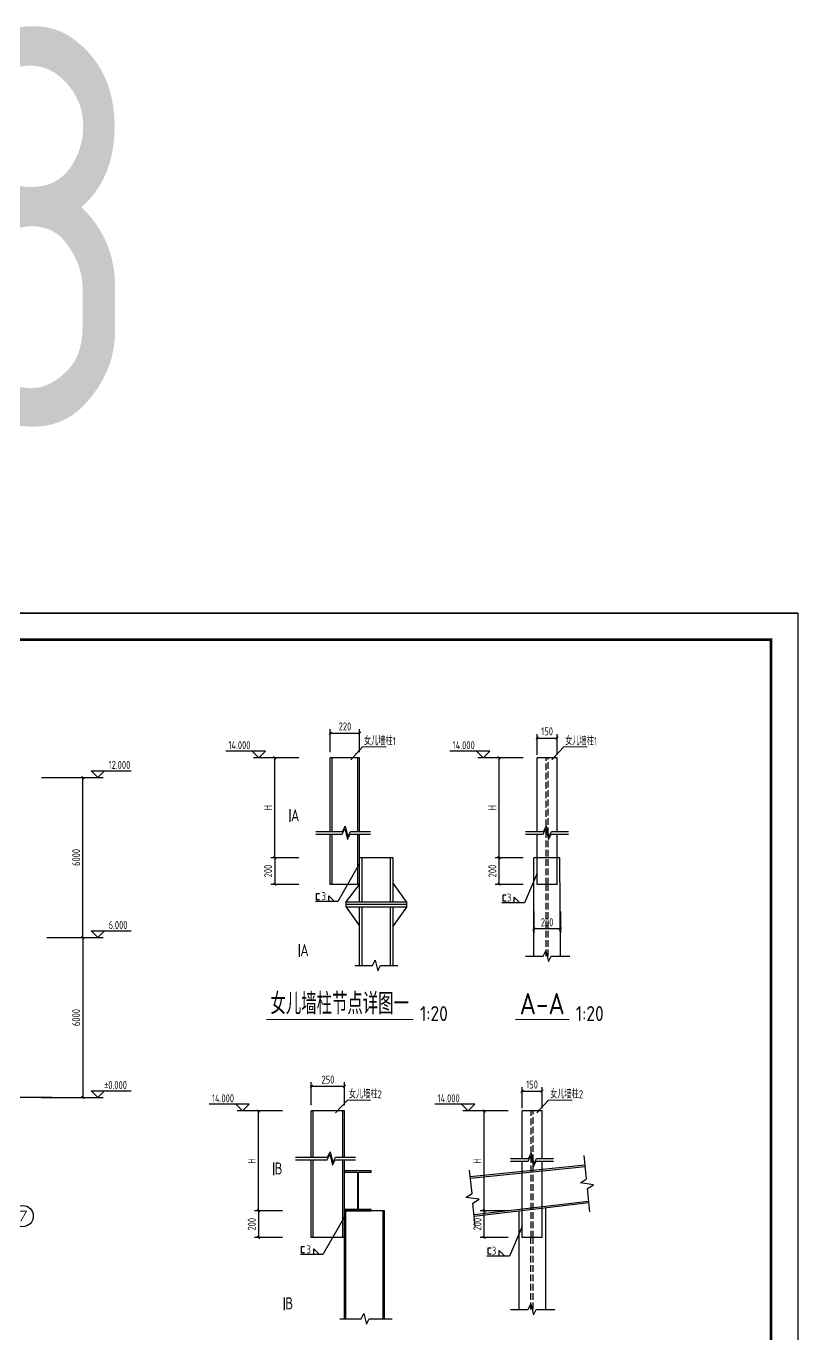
# Model space of a CAD drawing. Header units: millimetres. Extents: x 866309 to 879639, y 39442 to 44891.
# Drawn here: x 873738.4 to 874027.6, y 39772.5 to 40262.6 of the extents above; entities that cross this region are included whole.
import ezdxf
from ezdxf.enums import TextEntityAlignment as Align

# ---------------------------------------------------------------- set-up
doc = ezdxf.new("R2010")
doc.units = ezdxf.units.MM
doc.header["$LTSCALE"] = 1000
doc.header["$MEASUREMENT"] = 0
doc.linetypes.add('DASH', pattern=[0.35, 0.25, -0.1])
for name, color, linetype in [('10', 7, 'Continuous'), ('14', 2, 'Continuous'), ('1530', 253, 'Continuous'), ('1534', 7, 'Continuous'), ('AXIS', 3, 'Continuous'), ('AXIS_TEXT', 7, 'Continuous'), ('D1', 112, 'Continuous'), ('D2', 6, 'Continuous'), ('DIM', 7, 'Continuous'), ('GJ', 6, 'Continuous'), ('M_Prof', 2, 'Continuous'), ('M_Thin', 7, 'Continuous'), ('Prof', 2, 'Continuous'), ('THIN', 7, 'Continuous'), ('文字', 7, 'Continuous'), ('柱子', 8, 'Continuous'), ('标准截面(白色)', 7, 'Continuous'), ('标注', 7, 'Continuous'), ('梁集中标注', 2, 'Continuous')]:
    doc.layers.add(name, color=color, linetype=linetype)
doc.layers.add('LZ', color=64, linetype='Continuous', lineweight=9)
doc.styles.add('_TCH_AXIS', font='COMPLEX', dxfattribs={"bigfont": 'GBCBIG'})
doc.styles.add('COMPLEX', font='COMPLEX')
doc.styles.add('GBHZ', font='gbenor.shx', dxfattribs={"width": 0.9, "bigfont": 'gbcbig.shx'})
doc.dimstyles.new('Y100', dxfattribs={"dimscale": 0, "dimtxt": 3, "dimasz": 0.01, "dimexe": 1.2, "dimexo": 2, "dimgap": 1, "dimtad": 1, "dimdec": 0, "dimlfac": 100, "dimzin": 0, "dimdsep": 46, "dimtxsty": 'GBHZ', "dimblk": 'DX', "dimcen": 0.09, "dimdle": 1, "dimclrd": 7, "dimclre": 7, "dimclrt": 7, "dimadec": 0, "dimazin": 0, "dimtfac": 1, "dimtdec": 0, "dimtix": 1, "dimtmove": 2, "dimatfit": 3, "dimldrblk": 'DX', "dimfxl": 0, "dimtolj": 1, "dimtzin": 0, "dimarcsym": 0})
doc.dimstyles.new('Y20', dxfattribs={"dimscale": 0, "dimtxt": 3, "dimasz": 0.01, "dimexe": 1.5, "dimexo": 0.03, "dimgap": 1, "dimtad": 1, "dimdec": 0, "dimlfac": 20, "dimzin": 0, "dimdsep": 46, "dimtxsty": 'GBHZ', "dimblk1": 'DX', "dimblk2": 'DX', "dimsah": 1, "dimcen": 0.09, "dimdle": 1, "dimadec": 0, "dimazin": 0, "dimtfac": 1, "dimtdec": 0, "dimtix": 1, "dimtmove": 2, "dimatfit": 3, "dimldrblk": 'DX', "dimfxl": 0, "dimtolj": 1, "dimtzin": 0, "dimarcsym": 0})

# ---------------------------------------------------------------- blocks, each defined once
blk = doc.blocks.new('DX')
at = {"color": 0, "linetype": 'ByBlock', "const_width": 40}
blk.add_lwpolyline([(-54, -51), (46, 49)], dxfattribs=at)
blk = doc.blocks.new('*D80')
at = {"layer": 'Defpoints', "color": 0, "transparency": 16777216}
for p in [(873831.59, 39988.43), (873840.64, 39988.43), (873840.64, 39950.95)]:
    blk.add_point(p, dxfattribs=at)
at = {"layer": 'dim', "color": 0, "lineweight": -2, "transparency": 16777216}
for p, q in [((873840.61, 39988.43), (873830.09, 39988.43)), ((873831.59, 39950.96), (873831.59, 39988.42)), ((873840.61, 39950.95), (873830.09, 39950.95))]:
    blk.add_line(p, q, dxfattribs=at)
at = {"layer": 'dim', "color": 0, "lineweight": -2, "transparency": 16777216, "xscale": 0.01, "yscale": 0.01, "zscale": 0.01}
for p, rotation in [((873831.59, 39988.43), 90), ((873831.59, 39950.95), 270)]:
    blk.add_blockref('DX', p, dxfattribs=dict(at, rotation=rotation))
at = {"layer": 'dim', "color": 0, "transparency": 16777216, "insert": (873829.09, 39969.69), "char_height": 3, "attachment_point": 5, "rotation": 90, "style": 'GBHZ'}
blk.add_mtext('\\A1;H', dxfattribs=at)
blk = doc.blocks.new('*D81')
at = {"layer": 'Defpoints', "color": 0, "transparency": 16777216}
for p in [(873915.64, 39950.95), (873924.7, 39950.95), (873924.7, 39940.95)]:
    blk.add_point(p, dxfattribs=at)
at = {"layer": 'dim', "color": 0, "lineweight": -2, "transparency": 16777216}
for p, q in [((873924.67, 39950.95), (873914.14, 39950.95)), ((873915.64, 39940.96), (873915.64, 39950.94)), ((873924.67, 39940.95), (873914.14, 39940.95))]:
    blk.add_line(p, q, dxfattribs=at)
at = {"layer": 'dim', "color": 0, "lineweight": -2, "transparency": 16777216, "xscale": 0.01, "yscale": 0.01, "zscale": 0.01}
for p, rotation in [((873915.64, 39950.95), 90), ((873915.64, 39940.95), 270)]:
    blk.add_blockref('DX', p, dxfattribs=dict(at, rotation=rotation))
at = {"layer": 'dim', "color": 0, "transparency": 16777216, "insert": (873913.14, 39945.95), "char_height": 3, "attachment_point": 5, "rotation": 90, "style": 'GBHZ'}
blk.add_mtext('\\A1;200', dxfattribs=at)
blk = doc.blocks.new('*D82')
at = {"layer": 'Defpoints', "color": 0, "transparency": 16777216}
for p in [(873915.64, 39988.43), (873924.7, 39988.43), (873924.7, 39950.95)]:
    blk.add_point(p, dxfattribs=at)
at = {"layer": 'dim', "color": 0, "lineweight": -2, "transparency": 16777216}
for p, q in [((873924.67, 39988.43), (873914.14, 39988.43)), ((873915.64, 39950.96), (873915.64, 39988.42)), ((873924.67, 39950.95), (873914.14, 39950.95))]:
    blk.add_line(p, q, dxfattribs=at)
at = {"layer": 'dim', "color": 0, "lineweight": -2, "transparency": 16777216, "xscale": 0.01, "yscale": 0.01, "zscale": 0.01}
for p, rotation in [((873915.64, 39988.43), 90), ((873915.64, 39950.95), 270)]:
    blk.add_blockref('DX', p, dxfattribs=dict(at, rotation=rotation))
at = {"layer": 'dim', "color": 0, "transparency": 16777216, "insert": (873913.14, 39969.69), "char_height": 3, "attachment_point": 5, "rotation": 90, "style": 'GBHZ'}
blk.add_mtext('\\A1;H', dxfattribs=at)
blk = doc.blocks.new('*D83')
at = {"layer": 'Defpoints', "color": 0, "transparency": 16777216}
for p in [(873928.64, 39930.8), (873938.64, 39930.8), (873928.64, 39924.25)]:
    blk.add_point(p, dxfattribs=at)
at = {"layer": 'dim', "color": 0, "lineweight": -2, "transparency": 16777216}
for p, q in [((873928.64, 39930.77), (873928.64, 39922.75)), ((873938.64, 39930.77), (873938.64, 39922.75)), ((873938.63, 39924.25), (873928.65, 39924.25))]:
    blk.add_line(p, q, dxfattribs=at)
at = {"layer": 'dim', "color": 0, "lineweight": -2, "transparency": 16777216, "xscale": 0.01, "yscale": 0.01, "zscale": 0.01, "rotation": 180}
blk.add_blockref('DX', (873928.64, 39924.25), dxfattribs=at)
at = {"layer": 'dim', "color": 0, "lineweight": -2, "transparency": 16777216, "xscale": 0.01, "yscale": 0.01, "zscale": 0.01}
blk.add_blockref('DX', (873938.64, 39924.25), dxfattribs=at)
at = {"layer": 'dim', "color": 0, "transparency": 16777216, "insert": (873933.64, 39926.75), "char_height": 3, "attachment_point": 5, "style": 'GBHZ'}
blk.add_mtext('\\A1;200', dxfattribs=at)
blk = doc.blocks.new('*D84')
at = {"layer": 'Defpoints', "color": 0, "transparency": 16777216}
for p in [(873937.39, 39995.8), (873929.89, 39989.44), (873937.39, 39989.44)]:
    blk.add_point(p, dxfattribs=at)
at = {"layer": 'dim', "color": 0, "lineweight": -2, "transparency": 16777216}
for p, q in [((873929.89, 39989.47), (873929.89, 39997.3)), ((873929.9, 39995.8), (873937.38, 39995.8)), ((873937.39, 39989.47), (873937.39, 39997.3))]:
    blk.add_line(p, q, dxfattribs=at)
at = {"layer": 'dim', "color": 0, "lineweight": -2, "transparency": 16777216, "xscale": 0.01, "yscale": 0.01, "zscale": 0.01, "rotation": 180}
blk.add_blockref('DX', (873929.89, 39995.8), dxfattribs=at)
at = {"layer": 'dim', "color": 0, "lineweight": -2, "transparency": 16777216, "xscale": 0.01, "yscale": 0.01, "zscale": 0.01}
blk.add_blockref('DX', (873937.39, 39995.8), dxfattribs=at)
at = {"layer": 'dim', "color": 0, "transparency": 16777216, "insert": (873933.64, 39998.3), "char_height": 3, "attachment_point": 5, "style": 'GBHZ'}
blk.add_mtext('\\A1;150', dxfattribs=at)
blk = doc.blocks.new('*D85')
at = {"layer": 'Defpoints', "color": 0, "transparency": 16777216}
for p in [(873840.64, 39950.95), (873831.59, 39940.95), (873840.64, 39940.95)]:
    blk.add_point(p, dxfattribs=at)
at = {"layer": 'dim', "color": 0, "lineweight": -2, "transparency": 16777216}
for p, q in [((873840.61, 39950.95), (873830.09, 39950.95)), ((873831.59, 39950.94), (873831.59, 39940.96)), ((873840.61, 39940.95), (873830.09, 39940.95))]:
    blk.add_line(p, q, dxfattribs=at)
at = {"layer": 'dim', "color": 0, "lineweight": -2, "transparency": 16777216, "xscale": 0.01, "yscale": 0.01, "zscale": 0.01}
for p, rotation in [((873831.59, 39950.95), 90), ((873831.59, 39940.95), 270)]:
    blk.add_blockref('DX', p, dxfattribs=dict(at, rotation=rotation))
at = {"layer": 'dim', "color": 0, "transparency": 16777216, "insert": (873829.09, 39945.95), "char_height": 3, "attachment_point": 5, "rotation": 90, "style": 'GBHZ'}
blk.add_mtext('\\A1;200', dxfattribs=at)
blk = doc.blocks.new('*D86')
at = {"layer": 'Defpoints', "color": 0, "transparency": 16777216}
for p in [(873863.39, 39997.64), (873852.39, 39990.5), (873863.39, 39990.5)]:
    blk.add_point(p, dxfattribs=at)
at = {"layer": 'dim', "color": 0, "lineweight": -2, "transparency": 16777216}
for p, q in [((873852.39, 39990.53), (873852.39, 39999.14)), ((873852.4, 39997.64), (873863.38, 39997.64)), ((873863.39, 39990.53), (873863.39, 39999.14))]:
    blk.add_line(p, q, dxfattribs=at)
at = {"layer": 'dim', "color": 0, "lineweight": -2, "transparency": 16777216, "xscale": 0.01, "yscale": 0.01, "zscale": 0.01, "rotation": 180}
blk.add_blockref('DX', (873852.39, 39997.64), dxfattribs=at)
at = {"layer": 'dim', "color": 0, "lineweight": -2, "transparency": 16777216, "xscale": 0.01, "yscale": 0.01, "zscale": 0.01}
blk.add_blockref('DX', (873863.39, 39997.64), dxfattribs=at)
at = {"layer": 'dim', "color": 0, "transparency": 16777216, "insert": (873857.89, 40000.14), "char_height": 3, "attachment_point": 5, "style": 'GBHZ'}
blk.add_mtext('\\A1;220', dxfattribs=at)
blk = doc.blocks.new('*D54')
at = {"layer": 'Defpoints', "color": 0, "transparency": 16777216}
for p in [(873825.45, 39856.06), (873834.5, 39856.06), (873834.5, 39818.58)]:
    blk.add_point(p, dxfattribs=at)
at = {"layer": 'dim', "color": 0, "lineweight": -2, "transparency": 16777216}
for p, q in [((873834.47, 39856.06), (873823.95, 39856.06)), ((873825.45, 39818.59), (873825.45, 39856.05)), ((873834.47, 39818.58), (873823.95, 39818.58))]:
    blk.add_line(p, q, dxfattribs=at)
at = {"layer": 'dim', "color": 0, "lineweight": -2, "transparency": 16777216, "xscale": 0.01, "yscale": 0.01, "zscale": 0.01}
for p, rotation in [((873825.45, 39856.06), 90), ((873825.45, 39818.58), 270)]:
    blk.add_blockref('DX', p, dxfattribs=dict(at, rotation=rotation))
at = {"layer": 'dim', "color": 0, "transparency": 16777216, "insert": (873822.95, 39837.32), "char_height": 3, "attachment_point": 5, "rotation": 90, "style": 'GBHZ'}
blk.add_mtext('\\A1;H', dxfattribs=at)
blk = doc.blocks.new('*D55')
at = {"layer": 'Defpoints', "color": 0, "transparency": 16777216}
for p in [(873910, 39818.58), (873919.06, 39818.58), (873919.06, 39808.58)]:
    blk.add_point(p, dxfattribs=at)
at = {"layer": 'dim', "color": 0, "lineweight": -2, "transparency": 16777216}
for p, q in [((873919.03, 39818.58), (873908.5, 39818.58)), ((873910, 39808.59), (873910, 39818.57)), ((873919.03, 39808.58), (873908.5, 39808.58))]:
    blk.add_line(p, q, dxfattribs=at)
at = {"layer": 'dim', "color": 0, "lineweight": -2, "transparency": 16777216, "xscale": 0.01, "yscale": 0.01, "zscale": 0.01}
for p, rotation in [((873910, 39818.58), 90), ((873910, 39808.58), 270)]:
    blk.add_blockref('DX', p, dxfattribs=dict(at, rotation=rotation))
at = {"layer": 'dim', "color": 0, "transparency": 16777216, "insert": (873907.5, 39813.58), "char_height": 3, "attachment_point": 5, "rotation": 90, "style": 'GBHZ'}
blk.add_mtext('\\A1;200', dxfattribs=at)
blk = doc.blocks.new('*D56')
at = {"layer": 'Defpoints', "color": 0, "transparency": 16777216}
for p in [(873910, 39856.06), (873919.06, 39856.06), (873919.06, 39818.58)]:
    blk.add_point(p, dxfattribs=at)
at = {"layer": 'dim', "color": 0, "lineweight": -2, "transparency": 16777216}
for p, q in [((873919.03, 39856.06), (873908.5, 39856.06)), ((873910, 39818.59), (873910, 39856.05)), ((873919.03, 39818.58), (873908.5, 39818.58))]:
    blk.add_line(p, q, dxfattribs=at)
at = {"layer": 'dim', "color": 0, "lineweight": -2, "transparency": 16777216, "xscale": 0.01, "yscale": 0.01, "zscale": 0.01}
for p, rotation in [((873910, 39856.06), 90), ((873910, 39818.58), 270)]:
    blk.add_blockref('DX', p, dxfattribs=dict(at, rotation=rotation))
at = {"layer": 'dim', "color": 0, "transparency": 16777216, "insert": (873907.5, 39837.32), "char_height": 3, "attachment_point": 5, "rotation": 90, "style": 'GBHZ'}
blk.add_mtext('\\A1;H', dxfattribs=at)
blk = doc.blocks.new('*D57')
at = {"layer": 'Defpoints', "color": 0, "transparency": 16777216}
for p in [(873931.75, 39863.43), (873924.25, 39857.07), (873931.75, 39857.07)]:
    blk.add_point(p, dxfattribs=at)
at = {"layer": 'dim', "color": 0, "lineweight": -2, "transparency": 16777216}
for p, q in [((873924.25, 39857.1), (873924.25, 39864.93)), ((873924.26, 39863.43), (873931.74, 39863.43)), ((873931.75, 39857.1), (873931.75, 39864.93))]:
    blk.add_line(p, q, dxfattribs=at)
at = {"layer": 'dim', "color": 0, "lineweight": -2, "transparency": 16777216, "xscale": 0.01, "yscale": 0.01, "zscale": 0.01, "rotation": 180}
blk.add_blockref('DX', (873924.25, 39863.43), dxfattribs=at)
at = {"layer": 'dim', "color": 0, "lineweight": -2, "transparency": 16777216, "xscale": 0.01, "yscale": 0.01, "zscale": 0.01}
blk.add_blockref('DX', (873931.75, 39863.43), dxfattribs=at)
at = {"layer": 'dim', "color": 0, "transparency": 16777216, "insert": (873928, 39865.93), "char_height": 3, "attachment_point": 5, "style": 'GBHZ'}
blk.add_mtext('\\A1;150', dxfattribs=at)
blk = doc.blocks.new('*D58')
at = {"layer": 'Defpoints', "color": 0, "transparency": 16777216}
for p in [(873834.5, 39818.58), (873825.45, 39808.58), (873834.5, 39808.58)]:
    blk.add_point(p, dxfattribs=at)
at = {"layer": 'dim', "color": 0, "lineweight": -2, "transparency": 16777216}
for p, q in [((873834.47, 39818.58), (873823.95, 39818.58)), ((873825.45, 39818.57), (873825.45, 39808.59)), ((873834.47, 39808.58), (873823.95, 39808.58))]:
    blk.add_line(p, q, dxfattribs=at)
at = {"layer": 'dim', "color": 0, "lineweight": -2, "transparency": 16777216, "xscale": 0.01, "yscale": 0.01, "zscale": 0.01}
for p, rotation in [((873825.45, 39818.58), 90), ((873825.45, 39808.58), 270)]:
    blk.add_blockref('DX', p, dxfattribs=dict(at, rotation=rotation))
at = {"layer": 'dim', "color": 0, "transparency": 16777216, "insert": (873822.95, 39813.58), "char_height": 3, "attachment_point": 5, "rotation": 90, "style": 'GBHZ'}
blk.add_mtext('\\A1;200', dxfattribs=at)
blk = doc.blocks.new('*D59')
at = {"layer": 'Defpoints', "color": 0, "transparency": 16777216}
for p in [(873857.75, 39865.27), (873845.25, 39858.13), (873857.75, 39858.13)]:
    blk.add_point(p, dxfattribs=at)
at = {"layer": 'dim', "color": 0, "lineweight": -2, "transparency": 16777216}
for p, q in [((873845.25, 39858.16), (873845.25, 39866.77)), ((873845.26, 39865.27), (873857.74, 39865.27)), ((873857.75, 39858.16), (873857.75, 39866.77))]:
    blk.add_line(p, q, dxfattribs=at)
at = {"layer": 'dim', "color": 0, "lineweight": -2, "transparency": 16777216, "xscale": 0.01, "yscale": 0.01, "zscale": 0.01, "rotation": 180}
blk.add_blockref('DX', (873845.25, 39865.27), dxfattribs=at)
at = {"layer": 'dim', "color": 0, "lineweight": -2, "transparency": 16777216, "xscale": 0.01, "yscale": 0.01, "zscale": 0.01}
blk.add_blockref('DX', (873857.75, 39865.27), dxfattribs=at)
at = {"layer": 'dim', "color": 0, "transparency": 16777216, "insert": (873851.5, 39867.77), "char_height": 3, "attachment_point": 5, "style": 'GBHZ'}
blk.add_mtext('\\A1;250', dxfattribs=at)
blk = doc.blocks.new('*D1817')
at = {"layer": 'Defpoints', "color": 0, "transparency": 16777216}
for p in [(873744.1, 39921.03), (873742.1, 39861.03), (873759.64, 39861.03)]:
    blk.add_point(p, dxfattribs=at)
at = {"layer": 'dim', "color": 7, "lineweight": -2, "transparency": 16777216}
for p, q in [((873746.1, 39921.03), (873760.84, 39921.03)), ((873759.64, 39921.02), (873759.64, 39861.04)), ((873744.1, 39861.03), (873760.84, 39861.03))]:
    blk.add_line(p, q, dxfattribs=at)
at = {"layer": 'dim', "color": 7, "lineweight": -2, "transparency": 16777216, "xscale": 0.01, "yscale": 0.01, "zscale": 0.01}
for p, rotation in [((873759.64, 39921.03), 90), ((873759.64, 39861.03), 270)]:
    blk.add_blockref('DX', p, dxfattribs=dict(at, rotation=rotation))
at = {"layer": 'dim', "color": 7, "transparency": 16777216, "insert": (873757.14, 39891.03), "char_height": 3, "attachment_point": 5, "rotation": 90, "style": 'GBHZ'}
blk.add_mtext('\\A1;6000', dxfattribs=at)
blk = doc.blocks.new('*D1820')
at = {"layer": 'Defpoints', "color": 0, "transparency": 16777216}
for p in [(873742.1, 39981.03), (873759.64, 39981.03), (873744.1, 39921.03)]:
    blk.add_point(p, dxfattribs=at)
at = {"layer": 'dim', "color": 7, "lineweight": -2, "transparency": 16777216}
for p, q in [((873744.1, 39981.03), (873760.84, 39981.03)), ((873759.64, 39921.04), (873759.64, 39981.02)), ((873746.1, 39921.03), (873760.84, 39921.03))]:
    blk.add_line(p, q, dxfattribs=at)
at = {"layer": 'dim', "color": 7, "lineweight": -2, "transparency": 16777216, "xscale": 0.01, "yscale": 0.01, "zscale": 0.01}
for p, rotation in [((873759.64, 39981.03), 90), ((873759.64, 39921.03), 270)]:
    blk.add_blockref('DX', p, dxfattribs=dict(at, rotation=rotation))
at = {"layer": 'dim', "color": 7, "transparency": 16777216, "insert": (873757.14, 39951.03), "char_height": 3, "attachment_point": 5, "rotation": 90, "style": 'GBHZ'}
blk.add_mtext('\\A1;6000', dxfattribs=at)
blk = doc.blocks.new('_AXISO')
blk.add_circle((0, 0), 0.5)
at = {"layer": 'AXIS_TEXT', "style": 'COMPLEX', "width": 1.041667}
blk.add_attdef('A', text='', height=0.56, dxfattribs=at).set_placement((-0.25, -0.28), (0.25, -0.28), align=Align.FIT)

msp = doc.modelspace()

# ---------------------------------------------------------------- linework, layer by layer
at = {"color": 0}
for p, q in [((874027.612, 40042.627), (873186.612, 40042.627)), ((873186.612, 40042.627), (874027.612, 40042.627)), ((874027.612, 40042.627), (874027.612, 39448.627))]:
    msp.add_line(p, q, dxfattribs=at)
at = {"color": 0, "const_width": 1}
msp.add_lwpolyline([(874017.612, 39458.627), (873211.612, 39458.627), (873211.612, 40032.627), (874017.612, 40032.627)], close=True, dxfattribs=at)
at = {"layer": '14'}
for points in [[(873858.39, 39934.45), (873863.391, 39940.95)], [(873880.89, 39934.45), (873875.89, 39941.45)], [(873858.39, 39932.45), (873863.391, 39925.45)], [(873880.89, 39932.45), (873875.89, 39925.45)]]:
    msp.add_lwpolyline(points, dxfattribs=at)
msp.add_lwpolyline([(873858.39, 39932.45), (873858.39, 39934.45), (873880.89, 39934.45), (873880.89, 39932.45), (873858.39, 39932.45)], close=True, dxfattribs=at)
at = {"layer": '1530'}
for p, q in [((873830.086, 39988.433), (873823.615, 39988.433)), ((873914.144, 39988.433), (873907.672, 39988.433)), ((873760.843, 39981.03), (873767.315, 39981.03)), ((873760.843, 39921.03), (873767.315, 39921.03)), ((873760.843, 39861.03), (873767.315, 39861.03)), ((873823.945, 39856.061), (873817.474, 39856.061)), ((873908.503, 39856.061), (873902.031, 39856.061))]:
    msp.add_line(p, q, dxfattribs=at)
at = {"layer": '1534'}
for points in [[(873823.115, 39990.933), (873825.615, 39988.433), (873828.115, 39990.933), (873813.181, 39990.933)], [(873907.172, 39990.933), (873909.672, 39988.433), (873912.172, 39990.933), (873897.238, 39990.933)], [(873767.815, 39983.53), (873765.315, 39981.03), (873762.815, 39983.53), (873777.748, 39983.53)], [(873767.815, 39923.53), (873765.315, 39921.03), (873762.815, 39923.53), (873777.748, 39923.53)], [(873767.815, 39863.53), (873765.315, 39861.03), (873762.815, 39863.53), (873777.748, 39863.53)], [(873816.974, 39858.561), (873819.474, 39856.061), (873821.974, 39858.561), (873807.04, 39858.561)], [(873901.531, 39858.561), (873904.031, 39856.061), (873906.531, 39858.561), (873891.597, 39858.561)]]:
    msp.add_lwpolyline(points, dxfattribs=at)
at = {"layer": 'D1'}
for p, q in [((873863.39, 39948.726), (873855.244, 39934.548)), ((873929.89, 39945.129), (873925.142, 39934.026)), ((873855.244, 39934.548), (873846.809, 39934.548)), ((873851.876, 39936.656), (873853.984, 39934.548)), ((873851.876, 39934.548), (873851.876, 39936.656)), ((873925.142, 39934.026), (873916.64, 39934.026)), ((873921.341, 39936.134), (873923.449, 39934.026)), ((873921.341, 39934.026), (873921.341, 39936.134)), ((873857.749, 39816.354), (873849.603, 39802.176)), ((873924.249, 39812.757), (873919.501, 39801.654)), ((873849.603, 39802.176), (873841.168, 39802.176)), ((873846.235, 39804.284), (873848.343, 39802.176)), ((873846.235, 39802.176), (873846.235, 39804.284)), ((873919.501, 39801.654), (873910.999, 39801.654)), ((873915.7, 39803.762), (873917.808, 39801.654)), ((873915.7, 39801.654), (873915.7, 39803.762))]:
    msp.add_line(p, q, dxfattribs=at)
at = {"layer": 'D2', "const_width": 0.489}
for points in [[(873837.262, 39964.277), (873837.262, 39969.169)], [(873840.762, 39913.707), (873840.762, 39918.6)], [(873831.121, 39831.905), (873831.121, 39836.797)], [(873835.121, 39781.335), (873835.121, 39786.228)]]:
    msp.add_lwpolyline(points, dxfattribs=at)
at = {"layer": 'dim'}
msp.add_line((873880.89, 39933.45), (873858.39, 39933.45), dxfattribs=at)
at = {"layer": 'GJ'}
for p, q in [((873852.39, 39960.756), (873852.39, 39988.433)), ((873863.39, 39988.433), (873852.39, 39988.433)), ((873853.057, 39960.756), (873853.057, 39988.433)), ((873862.723, 39960.756), (873862.723, 39988.433)), ((873863.39, 39960.756), (873863.39, 39988.433)), ((873929.89, 39960.756), (873929.89, 39988.433)), ((873937.39, 39988.433), (873929.89, 39988.433)), ((873937.39, 39960.756), (873937.39, 39988.433)), ((873852.39, 39940.95), (873852.39, 39959.756)), ((873853.057, 39940.95), (873853.057, 39959.756)), ((873862.723, 39940.95), (873862.723, 39959.756)), ((873863.39, 39940.95), (873863.39, 39959.756)), ((873929.89, 39940.95), (873929.89, 39959.756)), ((873937.39, 39940.95), (873937.39, 39959.756)), ((873863.39, 39940.95), (873852.39, 39940.95)), ((873937.39, 39940.95), (873929.89, 39940.95)), ((873845.249, 39838.69), (873845.249, 39856.061)), ((873857.749, 39856.061), (873845.249, 39856.061)), ((873845.916, 39838.69), (873845.916, 39856.061)), ((873857.082, 39838.69), (873857.082, 39856.061)), ((873857.749, 39838.69), (873857.749, 39856.061)), ((873924.249, 39838.18), (873924.249, 39856.061)), ((873931.749, 39856.061), (873924.249, 39856.061)), ((873931.749, 39838.18), (873931.749, 39856.061)), ((873845.249, 39808.579), (873845.249, 39837.69)), ((873845.916, 39808.579), (873845.916, 39837.69)), ((873857.082, 39808.579), (873857.082, 39837.69)), ((873857.749, 39808.579), (873857.749, 39837.69)), ((873924.249, 39808.579), (873924.249, 39837.18)), ((873931.749, 39808.579), (873931.749, 39837.18)), ((873857.749, 39808.579), (873845.249, 39808.579)), ((873931.749, 39808.579), (873924.249, 39808.579))]:
    msp.add_line(p, q, dxfattribs=at)
at = {"layer": 'LZ'}
for p, q in [((873860.028, 39987.661), (873864.446, 39992.47)), ((873864.446, 39992.47), (873873.268, 39992.47)), ((873935.449, 39987.661), (873939.866, 39992.47)), ((873939.866, 39992.47), (873948.688, 39992.47)), ((873854.387, 39855.289), (873858.805, 39860.098)), ((873858.805, 39860.098), (873867.627, 39860.098)), ((873929.808, 39855.289), (873934.225, 39860.098)), ((873934.225, 39860.098), (873943.047, 39860.098))]:
    msp.add_line(p, q, dxfattribs=at)
at = {"layer": 'M_Prof'}
msp.add_line((873748.135, 39861.03), (873230.24, 39861.03), dxfattribs=at)
at = {"layer": 'M_Thin'}
for points in [[(873846.961, 39960.756), (873856.943, 39960.756), (873857.943, 39962.756), (873858.943, 39958.756), (873859.943, 39960.756), (873867.452, 39960.756)], [(873846.961, 39959.756), (873856.818, 39959.756), (873857.818, 39961.756), (873858.818, 39957.756), (873859.818, 39959.756), (873867.452, 39959.756)], [(873925.578, 39960.756), (873932.265, 39960.756), (873933.265, 39962.756), (873934.265, 39958.756), (873935.265, 39960.756), (873941.703, 39960.756)], [(873925.578, 39959.756), (873932.14, 39959.756), (873933.14, 39961.756), (873934.14, 39957.756), (873935.14, 39959.756), (873941.703, 39959.756)], [(873861.577, 39910.54), (873868.14, 39910.54), (873869.14, 39912.54), (873870.14, 39908.54), (873871.14, 39910.54), (873877.702, 39910.54)], [(873925.578, 39914.04), (873932.14, 39914.04), (873933.14, 39916.04), (873934.14, 39912.04), (873935.14, 39914.04), (873942.203, 39914.04)], [(873839.32, 39838.69), (873851.302, 39838.69), (873852.302, 39840.69), (873853.302, 39836.69), (873854.302, 39838.69), (873861.811, 39838.69)], [(873839.32, 39837.69), (873851.177, 39837.69), (873852.177, 39839.69), (873853.177, 39835.69), (873854.177, 39837.69), (873861.811, 39837.69)], [(873919.936, 39838.18), (873926.624, 39838.18), (873927.624, 39840.18), (873928.624, 39836.18), (873929.624, 39838.18), (873936.061, 39838.18)], [(873919.936, 39837.18), (873926.499, 39837.18), (873927.499, 39839.18), (873928.499, 39835.18), (873929.499, 39837.18), (873936.061, 39837.18)], [(873855.936, 39778.168), (873863.897, 39778.168), (873864.897, 39780.168), (873865.897, 39776.168), (873866.897, 39778.168), (873875.595, 39778.168)], [(873919.936, 39781.668), (873926.499, 39781.668), (873927.499, 39783.668), (873928.499, 39779.668), (873929.499, 39781.668), (873936.562, 39781.668)]]:
    msp.add_lwpolyline(points, dxfattribs=at)
at = {"layer": 'Prof'}
msp.add_lwpolyline([(873857.749, 39818.579), (873867.749, 39818.579), (873867.749, 39819.079), (873862.949, 39819.079), (873862.949, 39833.079), (873867.749, 39833.079), (873867.749, 39833.579), (873857.749, 39833.579), (873857.749, 39833.079), (873862.549, 39833.079), (873862.549, 39819.079), (873857.749, 39819.079)], close=True, dxfattribs=at)
at = {"layer": 'THIN'}
for p, q in [((873948.376, 39830.536), (873947.499, 39839.307)), ((873905.493, 39825.053), (873904.616, 39833.823)), ((873946.107, 39829.103), (873948.376, 39830.536)), ((873951.003, 39828.387), (873946.107, 39829.103)), ((873903.225, 39823.62), (873905.493, 39825.053)), ((873948.734, 39826.954), (873951.003, 39828.387)), ((873949.611, 39818.183), (873948.734, 39826.954)), ((873908.12, 39822.903), (873903.225, 39823.62)), ((873905.852, 39821.471), (873908.12, 39822.903)), ((873906.729, 39812.7), (873905.852, 39821.471))]:
    msp.add_line(p, q, dxfattribs=at)
at = {"layer": '文字', "color": 6, "const_width": 0.32}
for points in [[(873828.386, 39890.286), (873883.538, 39890.286)], [(873921.751, 39890.286), (873941.943, 39890.286)]]:
    msp.add_lwpolyline(points, dxfattribs=at)
at = {"layer": '柱子', "color": 251, "linetype": 'DASH', "ltscale": 0.01}
for p, q in [((873933.259, 39962.744), (873933.259, 39988.433)), ((873934.021, 39959.733), (873934.021, 39988.433)), ((873933.259, 39940.95), (873933.259, 39961.278)), ((873934.021, 39940.95), (873934.021, 39958.233)), ((873933.24, 39914.04), (873933.24, 39940.95)), ((873934.04, 39914.04), (873934.04, 39940.95)), ((873927.618, 39840.169), (873927.618, 39856.061)), ((873928.38, 39837.158), (873928.38, 39856.061)), ((873927.618, 39808.579), (873927.618, 39838.703)), ((873928.38, 39808.579), (873928.38, 39835.658)), ((873927.599, 39781.668), (873927.599, 39808.579)), ((873928.399, 39781.668), (873928.399, 39808.579))]:
    msp.add_line(p, q, dxfattribs=at)
at = {"layer": '柱子', "color": 251, "ltscale": 0.01}
for p, q in [((873863.39, 39934.45), (873863.39, 39950.95)), ((873875.89, 39950.95), (873863.39, 39950.95)), ((873864.39, 39934.45), (873864.39, 39950.95)), ((873874.89, 39934.45), (873874.89, 39950.95)), ((873875.89, 39934.45), (873875.89, 39950.95)), ((873928.64, 39938.2), (873928.64, 39950.95)), ((873938.39, 39950.95), (873928.64, 39950.95)), ((873938.64, 39914.04), (873938.39, 39950.95)), ((873928.64, 39914.04), (873928.64, 39938.2)), ((873863.39, 39910.54), (873863.39, 39932.45)), ((873864.39, 39910.54), (873864.39, 39932.45)), ((873874.89, 39910.54), (873874.89, 39932.45)), ((873875.89, 39910.54), (873875.89, 39932.45)), ((873857.749, 39778.168), (873857.749, 39818.579)), ((873872.749, 39818.579), (873857.749, 39818.579)), ((873858.249, 39778.168), (873858.249, 39818.579)), ((873872.249, 39778.168), (873872.249, 39818.579)), ((873872.749, 39778.168), (873872.749, 39818.579))]:
    msp.add_line(p, q, dxfattribs=at)
at = {"layer": '柱子'}
for p, q in [((873904.85, 39831.486), (873947.851, 39835.786)), ((873904.91, 39830.889), (873947.911, 39835.189)), ((873906.277, 39817.212), (873949.203, 39822.264)), ((873906.337, 39816.615), (873949.263, 39821.666))]:
    msp.add_line(p, q, dxfattribs=at)
at = {"layer": '标准截面(白色)'}
for p, q in [((873932.999, 39819.752), (873932.999, 39781.668)), ((873922.999, 39818.576), (873922.999, 39781.668))]:
    msp.add_line(p, q, dxfattribs=at)
at = {"layer": '标注'}
for points in [[(873848.346, 39935.169), (873847.26, 39935.169), (873847.26, 39937.582), (873848.346, 39937.582)], [(873918.313, 39934.658), (873917.227, 39934.658), (873917.227, 39937.071), (873918.313, 39937.071)], [(873842.705, 39802.797), (873841.619, 39802.797), (873841.619, 39805.211), (873842.705, 39805.211)], [(873912.672, 39802.286), (873911.586, 39802.286), (873911.586, 39804.7), (873912.672, 39804.7)]]:
    msp.add_lwpolyline(points, dxfattribs=at)

# ---------------------------------------------------------------- block references
at = {"layer": 'AXIS', "color": 0}
ref = msp.add_blockref('_AXISO', (873737.056, 39816.6), dxfattribs=dict(at, xscale=8, yscale=8, zscale=8))
ref.add_attrib('A', '7', dxfattribs={"layer": 'AXIS_TEXT', "color": 0, "height": 3.688, "style": '_TCH_AXIS', "width": 1.714286}).set_placement((873734.949, 39814.757), (873739.163, 39814.757), align=Align.FIT)

# ---------------------------------------------------------------- texts
at = {"layer": '10', "style": 'GBHZ', "width": 0.9}
for s, height, p in [('女儿墙柱1', 3, (873864.978, 39993.112)), ('女儿墙柱1', 3, (873940.398, 39993.112)), ('A', 4.5, (873837.666, 39964.601)), ('3', 3, (873849.121, 39935.039)), ('3', 3, (873918.586, 39934.517)), ('A', 4.5, (873841.166, 39914.031)), ('女儿墙柱2', 3, (873859.337, 39860.74)), ('女儿墙柱2', 3, (873934.757, 39860.74)), ('B', 4.5, (873831.525, 39832.229)), ('3', 3, (873843.48, 39802.667)), ('3', 3, (873912.945, 39802.145)), ('B', 4.5, (873835.525, 39781.66))]:
    msp.add_text(s, height=height, dxfattribs=at).set_placement(p)
at = {"layer": '1534', "style": 'GBHZ', "width": 0.9}
for s, p in [('14.000', (873814.179, 39991.633)), ('14.000', (873898.236, 39991.633)), ('12.000', (873769.308, 39984.23)), ('6.000', (873769.308, 39924.23)), ('%%P0.000', (873767.628, 39864.23)), ('14.000', (873808.038, 39859.261)), ('14.000', (873892.595, 39859.261))]:
    msp.add_text(s, height=3, dxfattribs=at).set_placement(p)
at = {"layer": '文字', "color": 6, "style": 'GBHZ'}
for s, height, p in [('女儿墙柱节点详图一', 8, (873829.993, 39892.238)), ('A-A', 8, (873923.359, 39892.238)), ('1:20', 5.6, (873885.987, 39889.722)), ('1:20', 5.6, (873944.392, 39889.722))]:
    msp.add_text(s, height=height, dxfattribs=at).set_placement(p)
at = {"layer": '梁集中标注', "style": 'GBHZ', "width": 0.9}
msp.add_text('08', height=150, dxfattribs=at).set_placement((873618.387, 40112.127))

# ---------------------------------------------------------------- dimensions: what is measured, and where the dimension line sits
at = {"layer": 'dim'}
for base, p1, p2, picture, middle in [((873863.39, 39997.64), (873852.39, 39990.499), (873863.39, 39990.499), '*D86', (873857.89, 40000.14)), ((873937.39, 39995.798), (873929.89, 39989.438), (873937.39, 39989.438), '*D84', (873933.64, 39998.298)), ((873857.749, 39865.268), (873845.249, 39858.127), (873857.749, 39858.127), '*D59', (873851.499, 39867.768)), ((873931.749, 39863.426), (873924.249, 39857.066), (873931.749, 39857.066), '*D57', (873927.999, 39865.926))]:
    dim = msp.add_linear_dim(base=base, p1=p1, p2=p2, dimstyle='Y20', override={"dimscale": 1}, dxfattribs=at)
    dim.commit()
    dim.dimension.update_dxf_attribs({"geometry": picture, "text_midpoint": middle})
for base, p1, p2, picture, middle in [((873831.586, 39988.433), (873840.644, 39950.95), (873840.644, 39988.433), '*D80', (873829.086, 39969.692)), ((873915.644, 39988.433), (873924.701, 39950.95), (873924.701, 39988.433), '*D82', (873913.144, 39969.692)), ((873825.445, 39856.061), (873834.503, 39818.579), (873834.503, 39856.061), '*D54', (873822.945, 39837.32)), ((873910.003, 39856.061), (873919.06, 39818.579), (873919.06, 39856.061), '*D56', (873907.503, 39837.32))]:
    dim = msp.add_linear_dim(base=base, p1=p1, p2=p2, angle=90, text='H', dimstyle='Y20', override={"dimscale": 1}, dxfattribs=at)
    dim.commit()
    dim.dimension.update_dxf_attribs({"geometry": picture, "text_midpoint": middle})
for base, p1, p2, angle, dimstyle, picture, middle in [((873759.643, 39981.03), (873744.103, 39921.03), (873742.103, 39981.03), 270, 'Y100', '*D1820', (873757.143, 39951.03)), ((873831.586, 39940.95), (873840.644, 39950.95), (873840.644, 39940.95), 270, 'Y20', '*D85', (873829.086, 39945.95)), ((873915.644, 39950.95), (873924.701, 39940.95), (873924.701, 39950.95), 90, 'Y20', '*D81', (873913.144, 39945.95)), ((873928.64, 39924.251), (873938.64, 39930.798), (873928.64, 39930.798), 180, 'Y20', '*D83', (873933.64, 39926.751)), ((873759.643, 39861.03), (873744.103, 39921.03), (873742.103, 39861.03), 90, 'Y100', '*D1817', (873757.143, 39891.03)), ((873825.445, 39808.579), (873834.503, 39818.579), (873834.503, 39808.579), 270, 'Y20', '*D58', (873822.945, 39813.579)), ((873910.003, 39818.579), (873919.06, 39808.579), (873919.06, 39818.579), 90, 'Y20', '*D55', (873907.503, 39813.579))]:
    dim = msp.add_linear_dim(base=base, p1=p1, p2=p2, angle=angle, dimstyle=dimstyle, override={"dimscale": 1}, dxfattribs=at)
    dim.commit()
    dim.dimension.update_dxf_attribs({"geometry": picture, "text_midpoint": middle})

doc.saveas('drawing.dxf')
